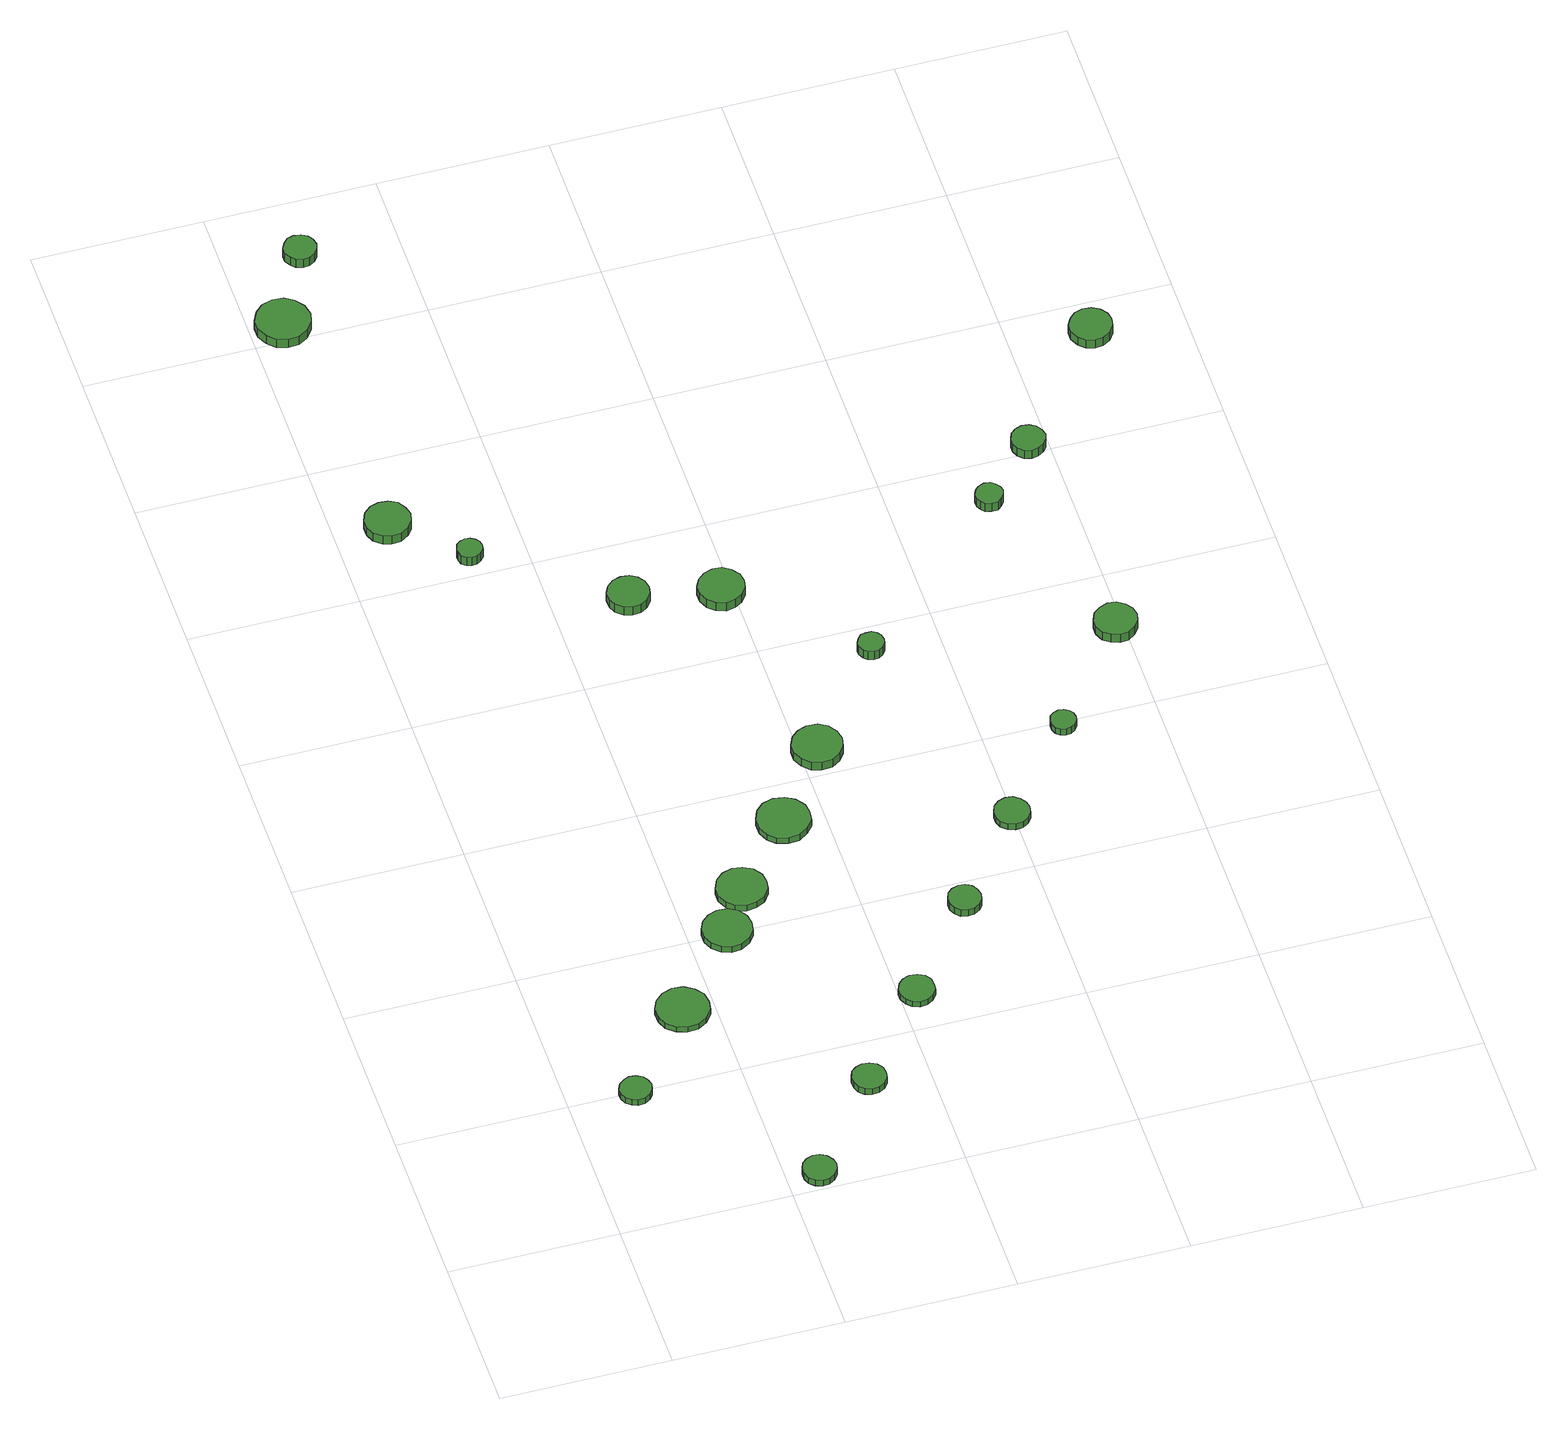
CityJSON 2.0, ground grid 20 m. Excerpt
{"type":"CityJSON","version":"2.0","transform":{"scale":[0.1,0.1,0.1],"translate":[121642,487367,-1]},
"CityObjects":{
"tree1":{"type":"SolitaryVegetationObject","attributes":{"function":"something"},"geometry":[{"type":"MultiSurface","lod":"1","boundaries":[[[0,1,2,3,4,5,6,7,8,9,10,11,12,13,14]],[[15,16,17,18,19,20,21,22,23,24,25,26,27,28,29]],[[0,29,28,1]],[[1,28,27,2]],[[2,27,26,3]],[[3,26,25,4]],[[4,25,24,5]],[[5,24,23,6]],[[6,23,22,7]],[[7,22,21,8]],[[8,21,20,9]],[[9,20,19,10]],[[10,19,18,11]],[[11,18,17,12]],[[12,17,16,13]],[[13,16,15,14]],[[14,15,29,0]]]}]},
"tree2":{"type":"SolitaryVegetationObject","attributes":{"function":"something"},"geometry":[{"type":"MultiSurface","lod":"1","boundaries":[[[30,31,32,33,34,35,36,37,38,39,40,41,42,43,44]],[[45,46,47,48,49,50,51,52,53,54,55,56,57,58,59]],[[30,59,58,31]],[[31,58,57,32]],[[32,57,56,33]],[[33,56,55,34]],[[34,55,54,35]],[[35,54,53,36]],[[36,53,52,37]],[[37,52,51,38]],[[38,51,50,39]],[[39,50,49,40]],[[40,49,48,41]],[[41,48,47,42]],[[42,47,46,43]],[[43,46,45,44]],[[44,45,59,30]]]}]},
"tree3":{"type":"SolitaryVegetationObject","attributes":{"function":"something"},"geometry":[{"type":"MultiSurface","lod":"1","boundaries":[[[60,61,62,63,64,65,66,67,68,69,70,71,72,73,74]],[[75,76,77,78,79,80,81,82,83,84,85,86,87,88,89]],[[60,89,88,61]],[[61,88,87,62]],[[62,87,86,63]],[[63,86,85,64]],[[64,85,84,65]],[[65,84,83,66]],[[66,83,82,67]],[[67,82,81,68]],[[68,81,80,69]],[[69,80,79,70]],[[70,79,78,71]],[[71,78,77,72]],[[72,77,76,73]],[[73,76,75,74]],[[74,75,89,60]]]}]},
"tree4":{"type":"SolitaryVegetationObject","attributes":{"function":"something"},"geometry":[{"type":"MultiSurface","lod":"1","boundaries":[[[90,91,92,93,94,95,96,97,98,99,100,101,102,103,104]],[[105,106,107,108,109,110,111,112,113,114,115,116,117,118,119]],[[90,119,118,91]],[[91,118,117,92]],[[92,117,116,93]],[[93,116,115,94]],[[94,115,114,95]],[[95,114,113,96]],[[96,113,112,97]],[[97,112,111,98]],[[98,111,110,99]],[[99,110,109,100]],[[100,109,108,101]],[[101,108,107,102]],[[102,107,106,103]],[[103,106,105,104]],[[104,105,119,90]]]}]},
"tree5":{"type":"SolitaryVegetationObject","attributes":{"function":"something"},"geometry":[{"type":"MultiSurface","lod":"1","boundaries":[[[120,121,122,123,124,125,126,127,128,129,130,131,132,133,134]],[[135,136,137,138,139,140,141,142,143,144,145,146,147,148,149]],[[120,149,148,121]],[[121,148,147,122]],[[122,147,146,123]],[[123,146,145,124]],[[124,145,144,125]],[[125,144,143,126]],[[126,143,142,127]],[[127,142,141,128]],[[128,141,140,129]],[[129,140,139,130]],[[130,139,138,131]],[[131,138,137,132]],[[132,137,136,133]],[[133,136,135,134]],[[134,135,149,120]]]}]},
"tree6":{"type":"SolitaryVegetationObject","attributes":{"function":"something"},"geometry":[{"type":"MultiSurface","lod":"1","boundaries":[[[150,151,152,153,154,155,156,157,158,159,160,161,162,163,164]],[[165,166,167,168,169,170,171,172,173,174,175,176,177,178,179]],[[150,179,178,151]],[[151,178,177,152]],[[152,177,176,153]],[[153,176,175,154]],[[154,175,174,155]],[[155,174,173,156]],[[156,173,172,157]],[[157,172,171,158]],[[158,171,170,159]],[[159,170,169,160]],[[160,169,168,161]],[[161,168,167,162]],[[162,167,166,163]],[[163,166,165,164]],[[164,165,179,150]]]}]},
"tree7":{"type":"SolitaryVegetationObject","attributes":{"function":"something"},"geometry":[{"type":"MultiSurface","lod":"1","boundaries":[[[180,181,182,183,184,185,186,187,188,189,190,191,192,193,194]],[[195,196,197,198,199,200,201,202,203,204,205,206,207,208,209]],[[180,209,208,181]],[[181,208,207,182]],[[182,207,206,183]],[[183,206,205,184]],[[184,205,204,185]],[[185,204,203,186]],[[186,203,202,187]],[[187,202,201,188]],[[188,201,200,189]],[[189,200,199,190]],[[190,199,198,191]],[[191,198,197,192]],[[192,197,196,193]],[[193,196,195,194]],[[194,195,209,180]]]}]},
"tree8":{"type":"SolitaryVegetationObject","attributes":{"function":"something"},"geometry":[{"type":"MultiSurface","lod":"1","boundaries":[[[210,211,212,213,214,215,216,217,218,219,220,221,222,223,224]],[[225,226,227,228,229,230,231,232,233,234,235,236,237,238,239]],[[210,239,238,211]],[[211,238,237,212]],[[212,237,236,213]],[[213,236,235,214]],[[214,235,234,215]],[[215,234,233,216]],[[216,233,232,217]],[[217,232,231,218]],[[218,231,230,219]],[[219,230,229,220]],[[220,229,228,221]],[[221,228,227,222]],[[222,227,226,223]],[[223,226,225,224]],[[224,225,239,210]]]}]},
"tree9":{"type":"SolitaryVegetationObject","attributes":{"function":"something"},"geometry":[{"type":"MultiSurface","lod":"1","boundaries":[[[240,241,242,243,244,245,246,247,248,249,250,251,252,253,254]],[[255,256,257,258,259,260,261,262,263,264,265,266,267,268,269]],[[240,269,268,241]],[[241,268,267,242]],[[242,267,266,243]],[[243,266,265,244]],[[244,265,264,245]],[[245,264,263,246]],[[246,263,262,247]],[[247,262,261,248]],[[248,261,260,249]],[[249,260,259,250]],[[250,259,258,251]],[[251,258,257,252]],[[252,257,256,253]],[[253,256,255,254]],[[254,255,269,240]]]}]},
"tree10":{"type":"SolitaryVegetationObject","attributes":{"function":"something"},"geometry":[{"type":"MultiSurface","lod":"1","boundaries":[[[270,271,272,273,274,275,276,277,278,279,280,281,282,283,284]],[[285,286,287,288,289,290,291,292,293,294,295,296,297,298,299]],[[270,299,298,271]],[[271,298,297,272]],[[272,297,296,273]],[[273,296,295,274]],[[274,295,294,275]],[[275,294,293,276]],[[276,293,292,277]],[[277,292,291,278]],[[278,291,290,279]],[[279,290,289,280]],[[280,289,288,281]],[[281,288,287,282]],[[282,287,286,283]],[[283,286,285,284]],[[284,285,299,270]]]}]},
"tree11":{"type":"SolitaryVegetationObject","attributes":{"function":"something"},"geometry":[{"type":"MultiSurface","lod":"1","boundaries":[[[300,301,302,303,304,305,306,307,308,309,310,311,312,313,314]],[[315,316,317,318,319,320,321,322,323,324,325,326,327,328,329]],[[300,329,328,301]],[[301,328,327,302]],[[302,327,326,303]],[[303,326,325,304]],[[304,325,324,305]],[[305,324,323,306]],[[306,323,322,307]],[[307,322,321,308]],[[308,321,320,309]],[[309,320,319,310]],[[310,319,318,311]],[[311,318,317,312]],[[312,317,316,313]],[[313,316,315,314]],[[314,315,329,300]]]}]},
"tree12":{"type":"SolitaryVegetationObject","attributes":{"function":"something"},"geometry":[{"type":"MultiSurface","lod":"1","boundaries":[[[330,331,332,333,334,335,336,337,338,339,340,341,342,343,344]],[[345,346,347,348,349,350,351,352,353,354,355,356,357,358,359]],[[330,359,358,331]],[[331,358,357,332]],[[332,357,356,333]],[[333,356,355,334]],[[334,355,354,335]],[[335,354,353,336]],[[336,353,352,337]],[[337,352,351,338]],[[338,351,350,339]],[[339,350,349,340]],[[340,349,348,341]],[[341,348,347,342]],[[342,347,346,343]],[[343,346,345,344]],[[344,345,359,330]]]}]},
"tree13":{"type":"SolitaryVegetationObject","attributes":{"function":"something"},"geometry":[{"type":"MultiSurface","lod":"1","boundaries":[[[360,361,362,363,364,365,366,367,368,369,370,371,372,373,374]],[[375,376,377,378,379,380,381,382,383,384,385,386,387,388,389]],[[360,389,388,361]],[[361,388,387,362]],[[362,387,386,363]],[[363,386,385,364]],[[364,385,384,365]],[[365,384,383,366]],[[366,383,382,367]],[[367,382,381,368]],[[368,381,380,369]],[[369,380,379,370]],[[370,379,378,371]],[[371,378,377,372]],[[372,377,376,373]],[[373,376,375,374]],[[374,375,389,360]]]}]},
"tree14":{"type":"SolitaryVegetationObject","attributes":{"function":"something"},"geometry":[{"type":"MultiSurface","lod":"1","boundaries":[[[390,391,392,393,394,395,396,397,398,399,400,401,402,403,404]],[[405,406,407,408,409,410,411,412,413,414,415,416,417,418,419]],[[390,419,418,391]],[[391,418,417,392]],[[392,417,416,393]],[[393,416,415,394]],[[394,415,414,395]],[[395,414,413,396]],[[396,413,412,397]],[[397,412,411,398]],[[398,411,410,399]],[[399,410,409,400]],[[400,409,408,401]],[[401,408,407,402]],[[402,407,406,403]],[[403,406,405,404]],[[404,405,419,390]]]}]},
"tree15":{"type":"SolitaryVegetationObject","attributes":{"function":"something"},"geometry":[{"type":"MultiSurface","lod":"1","boundaries":[[[420,421,422,423,424,425,426,427,428,429,430,431,432,433,434]],[[435,436,437,438,439,440,441,442,443,444,445,446,447,448,449]],[[420,449,448,421]],[[421,448,447,422]],[[422,447,446,423]],[[423,446,445,424]],[[424,445,444,425]],[[425,444,443,426]],[[426,443,442,427]],[[427,442,441,428]],[[428,441,440,429]],[[429,440,439,430]],[[430,439,438,431]],[[431,438,437,432]],[[432,437,436,433]],[[433,436,435,434]],[[434,435,449,420]]]}]},
"tree16":{"type":"SolitaryVegetationObject","attributes":{"function":"something"},"geometry":[{"type":"MultiSurface","lod":"1","boundaries":[[[450,451,452,453,454,455,456,457,458,459,460,461,462,463,464]],[[465,466,467,468,469,470,471,472,473,474,475,476,477,478,479]],[[450,479,478,451]],[[451,478,477,452]],[[452,477,476,453]],[[453,476,475,454]],[[454,475,474,455]],[[455,474,473,456]],[[456,473,472,457]],[[457,472,471,458]],[[458,471,470,459]],[[459,470,469,460]],[[460,469,468,461]],[[461,468,467,462]],[[462,467,466,463]],[[463,466,465,464]],[[464,465,479,450]]]}]},
"tree17":{"type":"SolitaryVegetationObject","attributes":{"function":"something"},"geometry":[{"type":"MultiSurface","lod":"1","boundaries":[[[480,481,482,483,484,485,486,487,488,489,490,491,492,493,494]],[[495,496,497,498,499,500,501,502,503,504,505,506,507,508,509]],[[480,509,508,481]],[[481,508,507,482]],[[482,507,506,483]],[[483,506,505,484]],[[484,505,504,485]],[[485,504,503,486]],[[486,503,502,487]],[[487,502,501,488]],[[488,501,500,489]],[[489,500,499,490]],[[490,499,498,491]],[[491,498,497,492]],[[492,497,496,493]],[[493,496,495,494]],[[494,495,509,480]]]}]},
"tree18":{"type":"SolitaryVegetationObject","attributes":{"function":"something"},"geometry":[{"type":"MultiSurface","lod":"1","boundaries":[[[510,511,512,513,514,515,516,517,518,519,520,521,522,523,524]],[[525,526,527,528,529,530,531,532,533,534,535,536,537,538,539]],[[510,539,538,511]],[[511,538,537,512]],[[512,537,536,513]],[[513,536,535,514]],[[514,535,534,515]],[[515,534,533,516]],[[516,533,532,517]],[[517,532,531,518]],[[518,531,530,519]],[[519,530,529,520]],[[520,529,528,521]],[[521,528,527,522]],[[522,527,526,523]],[[523,526,525,524]],[[524,525,539,510]]]}]},
"tree19":{"type":"SolitaryVegetationObject","attributes":{"function":"something"},"geometry":[{"type":"MultiSurface","lod":"1","boundaries":[[[540,541,542,543,544,545,546,547,548,549,550,551,552,553,554]],[[555,556,557,558,559,560,561,562,563,564,565,566,567,568,569]],[[540,569,568,541]],[[541,568,567,542]],[[542,567,566,543]],[[543,566,565,544]],[[544,565,564,545]],[[545,564,563,546]],[[546,563,562,547]],[[547,562,561,548]],[[548,561,560,549]],[[549,560,559,550]],[[550,559,558,551]],[[551,558,557,552]],[[552,557,556,553]],[[553,556,555,554]],[[554,555,569,540]]]}]},
"tree20":{"type":"SolitaryVegetationObject","attributes":{"function":"something"},"geometry":[{"type":"MultiSurface","lod":"1","boundaries":[[[570,571,572,573,574,575,576,577,578,579,580,581,582,583,584]],[[585,586,587,588,589,590,591,592,593,594,595,596,597,598,599]],[[570,599,598,571]],[[571,598,597,572]],[[572,597,596,573]],[[573,596,595,574]],[[574,595,594,575]],[[575,594,593,576]],[[576,593,592,577]],[[577,592,591,578]],[[578,591,590,579]],[[579,590,589,580]],[[580,589,588,581]],[[581,588,587,582]],[[582,587,586,583]],[[583,586,585,584]],[[584,585,599,570]]]}]},
"tree21":{"type":"SolitaryVegetationObject","attributes":{"function":"something"},"geometry":[{"type":"MultiSurface","lod":"1","boundaries":[[[600,601,602,603,604,605,606,607,608,609,610,611,612,613,614]],[[615,616,617,618,619,620,621,622,623,624,625,626,627,628,629]],[[600,629,628,601]],[[601,628,627,602]],[[602,627,626,603]],[[603,626,625,604]],[[604,625,624,605]],[[605,624,623,606]],[[606,623,622,607]],[[607,622,621,608]],[[608,621,620,609]],[[609,620,619,610]],[[610,619,618,611]],[[611,618,617,612]],[[612,617,616,613]],[[613,616,615,614]],[[614,615,629,600]]]}]},
"tree22":{"type":"SolitaryVegetationObject","attributes":{"function":"something"},"geometry":[{"type":"MultiSurface","lod":"1","boundaries":[[[630,631,632,633,634,635,636,637,638,639,640,641,642,643,644]],[[645,646,647,648,649,650,651,652,653,654,655,656,657,658,659]],[[630,659,658,631]],[[631,658,657,632]],[[632,657,656,633]],[[633,656,655,634]],[[634,655,654,635]],[[635,654,653,636]],[[636,653,652,637]],[[637,652,651,638]],[[638,651,650,639]],[[639,650,649,640]],[[640,649,648,641]],[[641,648,647,642]],[[642,647,646,643]],[[643,646,645,644]],[[644,645,659,630]]]}]},
"tree23":{"type":"SolitaryVegetationObject","attributes":{"function":"something"},"geometry":[{"type":"MultiSurface","lod":"1","boundaries":[[[660,661,662,663,664,665,666,667,668,669,670,671,672,673,674]],[[675,676,677,678,679,680,681,682,683,684,685,686,687,688,689]],[[660,689,688,661]],[[661,688,687,662]],[[662,687,686,663]],[[663,686,685,664]],[[664,685,684,665]],[[665,684,683,666]],[[666,683,682,667]],[[667,682,681,668]],[[668,681,680,669]],[[669,680,679,670]],[[670,679,678,671]],[[671,678,677,672]],[[672,677,676,673]],[[673,676,675,674]],[[674,675,689,660]]]}]}
},
"vertices":[
[96,198,18],[94,205,18],[90,211,18],[83,215,18],[75,216,18],[68,213,18],[62,208,18],[59,201,18],[59,194,18],[62,187,18],[68,182,18],[75,179,18],[83,180,18],[90,184,18],[94,190,18],[94,190,9],[90,184,9],[83,180,9],[75,179,9],[68,182,9],[62,187,9],[59,194,9],[59,201,9],[62,208,9],[68,213,9],[75,216,9],[83,215,9],[90,211,9],[94,205,9],[96,198,9],
[258,24,17],[256,32,17],[251,39,17],[244,43,17],[236,44,17],[228,41,17],[222,36,17],[219,28,17],[219,20,17],[222,12,17],[228,7,17],[236,4,17],[244,5,17],[251,9,17],[256,16,17],[256,16,8],[251,9,8],[244,5,8],[236,4,8],[228,7,8],[222,12,8],[219,20,8],[219,28,8],[222,36,8],[228,41,8],[236,44,8],[244,43,8],[251,39,8],[256,32,8],[258,24,8],
[193,299,18],[191,312,18],[183,322,18],[172,329,18],[159,330,18],[147,326,18],[137,317,18],[132,306,18],[132,293,18],[137,281,18],[147,273,18],[159,269,18],[172,270,18],[183,276,18],[191,287,18],[191,287,10],[183,276,10],[172,270,10],[159,269,10],[147,273,10],[137,281,10],[132,293,10],[132,306,10],[137,317,10],[147,326,10],[159,330,10],[172,329,10],[183,322,10],[191,312,10],[193,299,10],
[273,400,18],[271,412,18],[264,422,18],[253,428,18],[241,429,18],[230,425,18],[221,417,18],[216,406,18],[216,394,18],[221,383,18],[230,375,18],[241,371,18],[253,372,18],[264,379,18],[271,388,18],[271,388,9],[264,379,9],[253,372,9],[241,371,9],[230,375,9],[221,383,9],[216,394,9],[216,406,9],[221,417,9],[230,425,9],[241,429,9],[253,428,9],[264,422,9],[271,412,9],[273,400,9],
[350,140,18],[349,148,18],[344,155,18],[336,159,18],[328,160,18],[320,157,18],[314,152,18],[311,144,18],[311,136,18],[314,128,18],[320,123,18],[328,120,18],[336,121,18],[344,125,18],[349,132,18],[349,132,9],[344,125,9],[336,121,9],[328,120,9],[320,123,9],[314,128,9],[311,136,9],[311,144,9],[314,152,9],[320,157,9],[328,160,9],[336,159,9],[344,155,9],[349,148,9],[350,140,9],
[88,1096,25],[85,1106,25],[79,1116,25],[69,1121,25],[58,1122,25],[48,1119,25],[39,1111,25],[35,1101,25],[35,1090,25],[39,1080,25],[48,1072,25],[58,1069,25],[69,1070,25],[79,1076,25],[85,1085,25],[85,1085,12],[79,1076,12],[69,1070,12],[58,1069,12],[48,1072,12],[39,1080,12],[35,1090,12],[35,1101,12],[39,1111,12],[48,1119,12],[58,1122,12],[69,1121,12],[79,1116,12],[85,1106,12],[88,1096,12],
[307,455,18],[305,467,18],[298,477,18],[287,483,18],[275,485,18],[263,481,18],[254,473,18],[249,461,18],[249,449,18],[254,438,18],[263,430,18],[275,426,18],[287,428,18],[298,434,18],[305,444,18],[305,444,9],[298,434,9],[287,428,9],[275,426,9],[263,430,9],[254,438,9],[249,449,9],[249,461,9],[254,473,9],[263,481,9],[275,485,9],[287,483,9],[298,477,9],[305,467,9],[307,455,9],
[150,1027,25],[149,1033,25],[145,1038,25],[140,1041,25],[134,1042,25],[128,1040,25],[123,1036,25],[121,1030,25],[121,1024,25],[123,1018,25],[128,1014,25],[134,1012,25],[140,1013,25],[145,1016,25],[149,1021,25],[149,1021,12],[145,1016,12],[140,1013,12],[134,1012,12],[128,1014,12],[123,1018,12],[121,1024,12],[121,1030,12],[123,1036,12],[128,1040,12],[134,1042,12],[140,1041,12],[145,1038,12],[149,1033,12],[150,1027,12],
[69,1418,25],[66,1431,25],[58,1442,25],[47,1449,25],[34,1450,25],[21,1446,25],[12,1437,25],[6,1425,25],[6,1412,25],[12,1400,25],[21,1391,25],[34,1387,25],[47,1388,25],[58,1395,25],[66,1405,25],[66,1405,12],[58,1395,12],[47,1388,12],[34,1387,12],[21,1391,12],[12,1400,12],[6,1412,12],[6,1425,12],[12,1437,12],[21,1446,12],[34,1450,12],[47,1449,12],[58,1442,12],[66,1431,12],[69,1418,12],
[440,253,17],[439,262,17],[434,269,17],[426,273,17],[417,274,17],[409,271,17],[403,265,17],[399,257,17],[399,249,17],[403,241,17],[409,235,17],[417,232,17],[426,233,17],[434,238,17],[439,245,17],[439,245,9],[434,238,9],[426,233,9],[417,232,9],[409,235,9],[403,241,9],[399,249,9],[399,257,9],[403,265,9],[409,271,9],[417,274,9],[426,273,9],[434,269,9],[439,262,9],[440,253,9],
[383,542,18],[381,554,18],[373,565,18],[362,571,18],[349,573,18],[336,569,18],[327,560,18],[322,548,18],[322,535,18],[327,523,18],[336,515,18],[349,511,18],[362,512,18],[373,519,18],[381,529,18],[381,529,9],[373,519,9],[362,512,9],[349,511,9],[336,515,9],[327,523,9],[322,535,9],[322,548,9],[327,560,9],[336,569,9],[349,573,9],[362,571,9],[373,565,9],[381,554,9],[383,542,9],
[106,1518,24],[104,1526,24],[100,1532,24],[93,1536,24],[85,1537,24],[77,1535,24],[72,1529,24],[68,1522,24],[68,1514,24],[72,1507,24],[77,1502,24],[85,1499,24],[93,1500,24],[100,1504,24],[104,1510,24],[104,1510,11],[100,1504,11],[93,1500,11],[85,1499,11],[77,1502,11],[72,1507,11],[68,1514,11],[68,1522,11],[72,1529,11],[77,1535,11],[85,1537,11],[93,1536,11],[100,1532,11],[104,1526,11],[106,1518,11],
[309,914,24],[307,924,24],[301,932,24],[293,937,24],[283,938,24],[273,935,24],[265,928,24],[261,919,24],[261,909,24],[265,900,24],[273,893,24],[283,890,24],[293,891,24],[301,896,24],[307,904,24],[307,904,11],[301,896,11],[293,891,11],[283,890,11],[273,893,11],[265,900,11],[261,909,11],[261,919,11],[265,928,11],[273,935,11],[283,938,11],[293,937,11],[301,932,11],[307,924,11],[309,914,11],
[449,636,21],[446,648,21],[439,658,21],[429,664,21],[416,665,21],[405,661,21],[396,653,21],[391,642,21],[391,630,21],[396,619,21],[405,610,21],[416,607,21],[429,608,21],[439,614,21],[446,624,21],[446,624,9],[439,614,9],[429,608,9],[416,607,9],[405,610,9],[396,619,9],[391,630,9],[391,642,9],[396,653,9],[405,661,9],[416,665,9],[429,664,9],[439,658,9],[446,648,9],[449,636,9],
[529,368,18],[527,376,18],[523,383,18],[516,387,18],[508,388,18],[500,385,18],[494,380,18],[491,372,18],[491,364,18],[494,357,18],[500,351,18],[508,349,18],[516,350,18],[523,354,18],[527,360,18],[527,360,8],[523,354,8],[516,350,8],[508,349,8],[500,351,8],[494,357,8],[491,364,8],[491,372,8],[494,380,8],[500,385,8],[508,388,8],[516,387,8],[523,383,8],[527,376,8],[529,368,8],
[413,894,23],[411,905,23],[404,914,23],[395,920,23],[384,921,23],[373,917,23],[365,910,23],[360,900,23],[360,889,23],[365,878,23],[373,871,23],[384,867,23],[395,869,23],[404,874,23],[411,883,23],[411,883,10],[404,874,10],[395,869,10],[384,867,10],[373,871,10],[365,878,10],[360,889,10],[360,900,10],[365,910,10],[373,917,10],[384,921,10],[395,920,10],[404,914,10],[411,905,10],[413,894,10],
[619,480,17],[617,488,17],[612,495,17],[605,500,17],[596,501,17],[588,498,17],[581,492,17],[578,484,17],[578,476,17],[581,468,17],[588,462,17],[596,459,17],[605,460,17],[612,464,17],[617,471,17],[617,471,8],[612,464,8],[605,460,8],[596,459,8],[588,462,8],[581,468,8],[578,476,8],[578,484,8],[581,492,8],[588,498,8],[596,501,8],[605,500,8],[612,495,8],[617,488,8],[619,480,8],
[536,765,22],[535,772,22],[531,777,22],[526,780,22],[520,780,22],[513,779,22],[509,774,22],[506,768,22],[506,762,22],[509,756,22],[513,752,22],[520,750,22],[526,751,22],[531,754,22],[535,759,22],[535,759,9],[531,754,9],[526,751,9],[520,750,9],[513,752,9],[509,756,9],[506,762,9],[506,768,9],[509,774,9],[513,779,9],[520,780,9],[526,780,9],[531,777,9],[535,772,9],[536,765,9],
[707,595,18],[706,601,18],[702,606,18],[697,609,18],[691,610,18],[685,608,18],[680,604,18],[678,598,18],[678,592,18],[680,586,18],[685,582,18],[691,580,18],[697,581,18],[702,584,18],[706,589,18],[706,589,8],[702,584,8],[697,581,8],[691,580,8],[685,582,8],[680,586,8],[678,592,8],[678,598,8],[680,604,8],[685,608,8],[691,610,8],[697,609,8],[702,606,8],[706,601,8],[707,595,8],
[726,937,29],[724,943,29],[720,948,29],[715,952,29],[708,953,29],[701,950,29],[697,946,29],[694,940,29],[694,933,29],[697,927,29],[701,923,29],[708,921,29],[715,921,29],[720,925,29],[724,930,29],[724,930,16],[720,925,16],[715,921,16],[708,921,16],[701,923,16],[697,927,16],[694,933,16],[694,940,16],[697,946,16],[701,950,16],[708,953,16],[715,952,16],[720,948,16],[724,943,16],[726,937,16],
[815,719,24],[813,729,24],[807,737,24],[798,743,24],[788,744,24],[778,740,24],[770,734,24],[766,724,24],[766,714,24],[770,704,24],[778,698,24],[788,694,24],[798,695,24],[807,701,24],[813,709,24],[813,709,11],[807,701,11],[798,695,11],[788,694,11],[778,698,11],[770,704,11],[766,714,11],[766,724,11],[770,734,11],[778,740,11],[788,744,11],[798,743,11],[807,737,11],[813,729,11],[815,719,11],
[796,1007,26],[794,1015,26],[789,1022,26],[782,1026,26],[774,1027,26],[766,1024,26],[760,1019,26],[757,1011,26],[757,1003,26],[760,996,26],[766,990,26],[774,988,26],[782,989,26],[789,993,26],[794,999,26],[794,999,13],[789,993,13],[782,989,13],[774,988,13],[766,990,13],[760,996,13],[757,1003,13],[757,1011,13],[760,1019,13],[766,1024,13],[774,1027,13],[782,1026,13],[789,1022,13],[794,1015,13],[796,1007,13],
[918,1157,21],[916,1167,21],[910,1175,21],[901,1180,21],[891,1181,21],[881,1178,21],[874,1171,21],[869,1162,21],[869,1152,21],[874,1142,21],[881,1135,21],[891,1132,21],[901,1133,21],[910,1138,21],[916,1147,21],[916,1147,8],[910,1138,8],[901,1133,8],[891,1132,8],[881,1135,8],[874,1142,8],[869,1152,8],[869,1162,8],[874,1171,8],[881,1178,8],[891,1181,8],[901,1180,8],[910,1175,8],[916,1167,8],[918,1157,8]
]}
